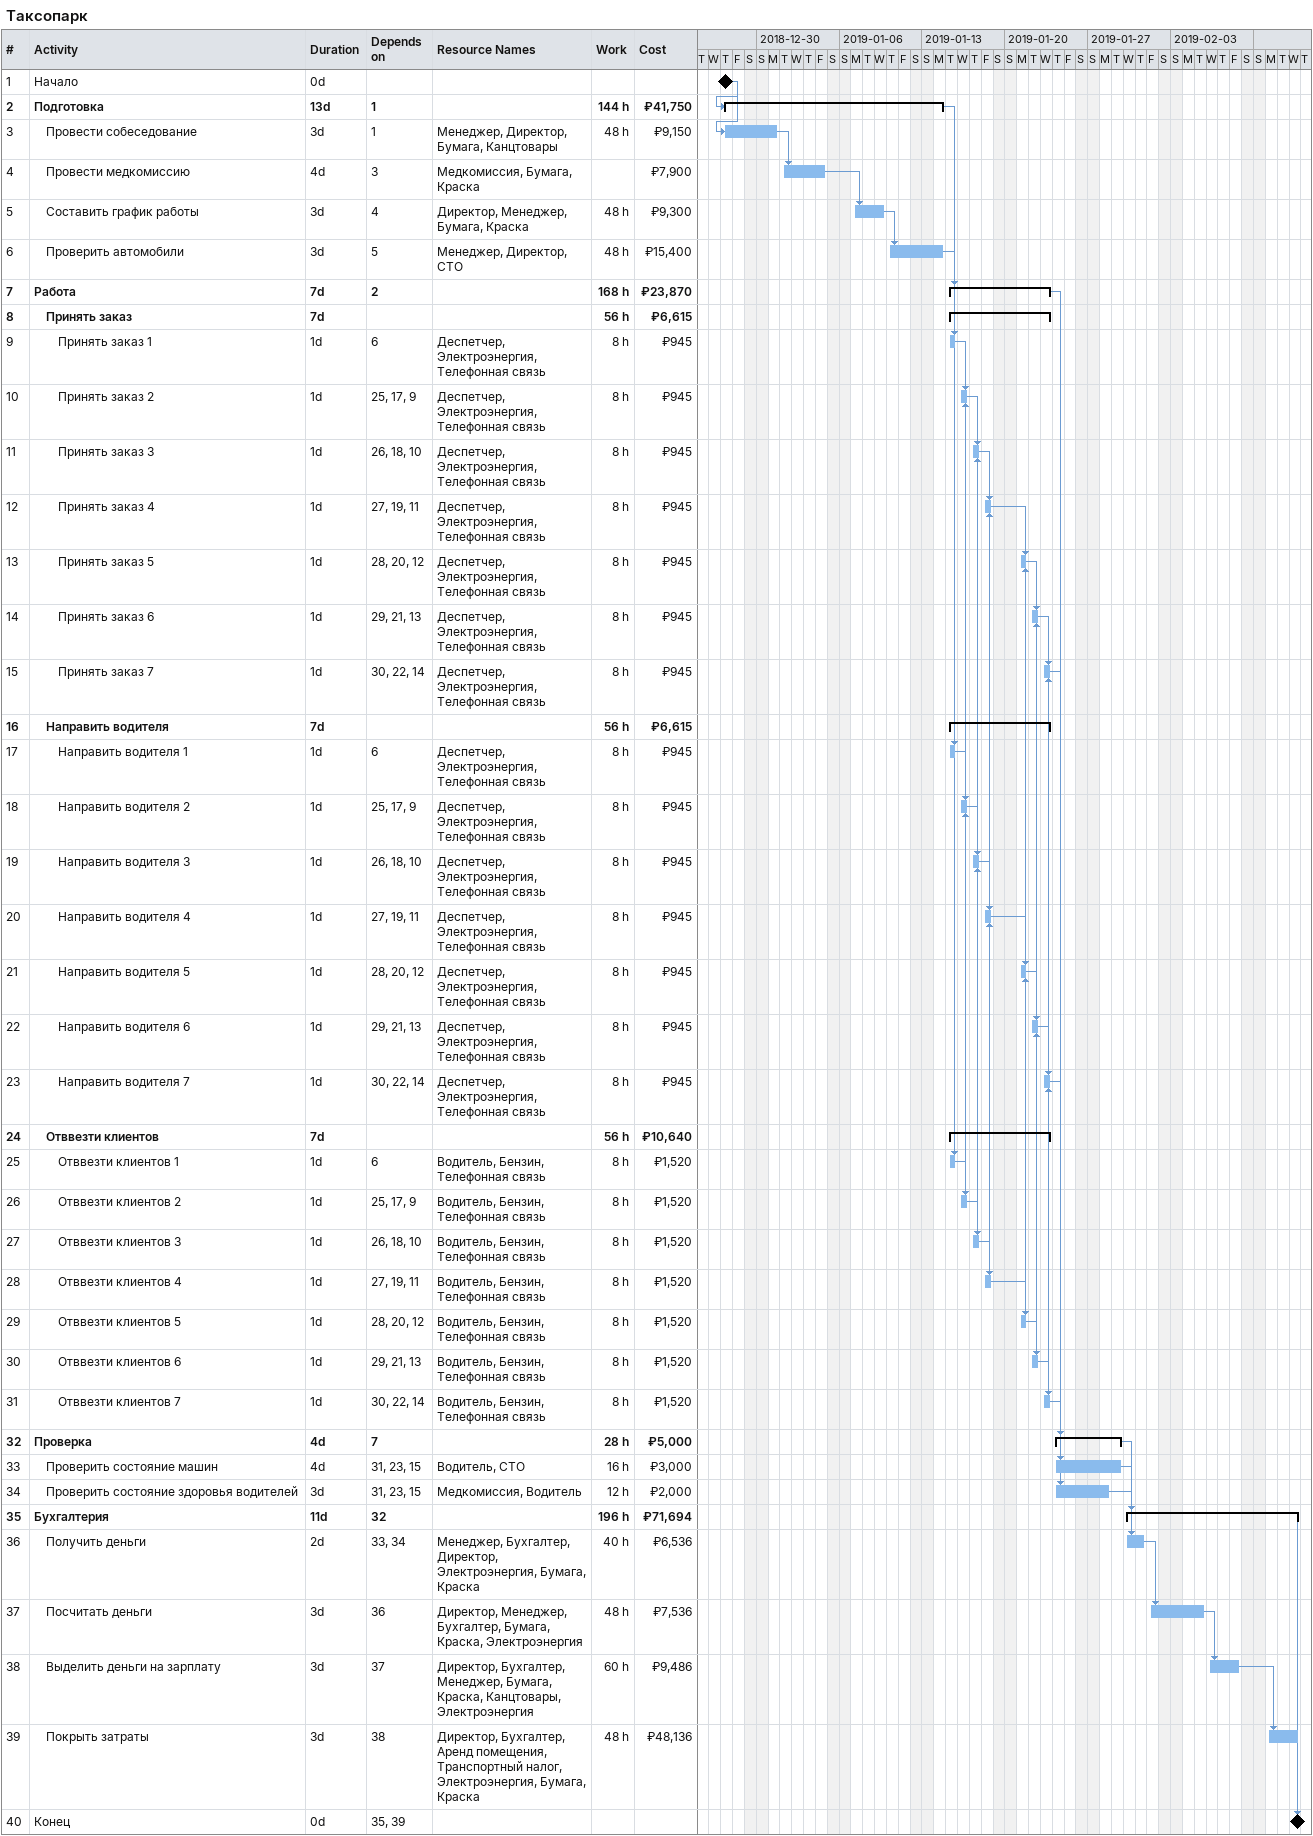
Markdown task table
Таксопарк

| ID | Level | Task | Duration | Start | Finish | Predecessors | Resources | Work (h) | Cost (₽) |
|---|---|---|---|---|---|---|---|---|---|
| 1 | 1 | Начало | 0d | 2018-12-27 | 2018-12-27 |  |  |  |  |
| 2 | 1 | **Подготовка** | 13d | 2018-12-27 | 2019-01-14 | 1 |  | 144 | 41750 |
| 3 | 2 | Провести собеседование | 3d | 2018-12-27 | 2018-12-31 | 1 | Менеджер, Директор, Бумага, Канцтовары | 48 | 9150 |
| 4 | 2 | Провести медкомиссию | 4d | 2019-01-01 | 2019-01-04 | 3 | Медкомиссия, Бумага, Краска |  | 7900 |
| 5 | 2 | Составить график работы | 3d | 2019-01-07 | 2019-01-09 | 4 | Директор, Менеджер, Бумага, Краска | 48 | 9300 |
| 6 | 2 | Проверить автомобили | 3d | 2019-01-10 | 2019-01-14 | 5 | Менеджер, Директор, СТО | 48 | 15400 |
| 7 | 1 | **Работа** | 7d | 2019-01-15 | 2019-01-23 | 2 |  | 168 | 23870 |
| 8 | 2 | **Принять заказ** | 7d | 2019-01-15 | 2019-01-23 |  |  | 56 | 6615 |
| 9 | 3 | Принять заказ 1 | 1d | 2019-01-15 | 2019-01-15 | 6 | Деспетчер, Электроэнергия, Телефонная связь | 8 | 945 |
| 10 | 3 | Принять заказ 2 | 1d | 2019-01-16 | 2019-01-16 | 25, 17, 9 | Деспетчер, Электроэнергия, Телефонная связь | 8 | 945 |
| 11 | 3 | Принять заказ 3 | 1d | 2019-01-17 | 2019-01-17 | 26, 18, 10 | Деспетчер, Электроэнергия, Телефонная связь | 8 | 945 |
| 12 | 3 | Принять заказ 4 | 1d | 2019-01-18 | 2019-01-18 | 27, 19, 11 | Деспетчер, Электроэнергия, Телефонная связь | 8 | 945 |
| 13 | 3 | Принять заказ 5 | 1d | 2019-01-21 | 2019-01-21 | 28, 20, 12 | Деспетчер, Электроэнергия, Телефонная связь | 8 | 945 |
| 14 | 3 | Принять заказ 6 | 1d | 2019-01-22 | 2019-01-22 | 29, 21, 13 | Деспетчер, Электроэнергия, Телефонная связь | 8 | 945 |
| 15 | 3 | Принять заказ 7 | 1d | 2019-01-23 | 2019-01-23 | 30, 22, 14 | Деспетчер, Электроэнергия, Телефонная связь | 8 | 945 |
| 16 | 2 | **Направить водителя** | 7d | 2019-01-15 | 2019-01-23 |  |  | 56 | 6615 |
| 17 | 3 | Направить водителя 1 | 1d | 2019-01-15 | 2019-01-15 | 6 | Деспетчер, Электроэнергия, Телефонная связь | 8 | 945 |
| 18 | 3 | Направить водителя 2 | 1d | 2019-01-16 | 2019-01-16 | 25, 17, 9 | Деспетчер, Электроэнергия, Телефонная связь | 8 | 945 |
| 19 | 3 | Направить водителя 3 | 1d | 2019-01-17 | 2019-01-17 | 26, 18, 10 | Деспетчер, Электроэнергия, Телефонная связь | 8 | 945 |
| 20 | 3 | Направить водителя 4 | 1d | 2019-01-18 | 2019-01-18 | 27, 19, 11 | Деспетчер, Электроэнергия, Телефонная связь | 8 | 945 |
| 21 | 3 | Направить водителя 5 | 1d | 2019-01-21 | 2019-01-21 | 28, 20, 12 | Деспетчер, Электроэнергия, Телефонная связь | 8 | 945 |
| 22 | 3 | Направить водителя 6 | 1d | 2019-01-22 | 2019-01-22 | 29, 21, 13 | Деспетчер, Электроэнергия, Телефонная связь | 8 | 945 |
| 23 | 3 | Направить водителя 7 | 1d | 2019-01-23 | 2019-01-23 | 30, 22, 14 | Деспетчер, Электроэнергия, Телефонная связь | 8 | 945 |
| 24 | 2 | **Отввезти клиентов** | 7d | 2019-01-15 | 2019-01-23 |  |  | 56 | 10640 |
| 25 | 3 | Отввезти клиентов 1 | 1d | 2019-01-15 | 2019-01-15 | 6 | Водитель, Бензин, Телефонная связь | 8 | 1520 |
| 26 | 3 | Отввезти клиентов 2 | 1d | 2019-01-16 | 2019-01-16 | 25, 17, 9 | Водитель, Бензин, Телефонная связь | 8 | 1520 |
| 27 | 3 | Отввезти клиентов 3 | 1d | 2019-01-17 | 2019-01-17 | 26, 18, 10 | Водитель, Бензин, Телефонная связь | 8 | 1520 |
| 28 | 3 | Отввезти клиентов 4 | 1d | 2019-01-18 | 2019-01-18 | 27, 19, 11 | Водитель, Бензин, Телефонная связь | 8 | 1520 |
| 29 | 3 | Отввезти клиентов 5 | 1d | 2019-01-21 | 2019-01-21 | 28, 20, 12 | Водитель, Бензин, Телефонная связь | 8 | 1520 |
| 30 | 3 | Отввезти клиентов 6 | 1d | 2019-01-22 | 2019-01-22 | 29, 21, 13 | Водитель, Бензин, Телефонная связь | 8 | 1520 |
| 31 | 3 | Отввезти клиентов 7 | 1d | 2019-01-23 | 2019-01-23 | 30, 22, 14 | Водитель, Бензин, Телефонная связь | 8 | 1520 |
| 32 | 1 | **Проверка** | 4d | 2019-01-24 | 2019-01-29 | 7 |  | 28 | 5000 |
| 33 | 2 | Проверить состояние машин | 4d | 2019-01-24 | 2019-01-29 | 31, 23, 15 | Водитель, СТО | 16 | 3000 |
| 34 | 2 | Проверить состояние здоровья водителей | 3d | 2019-01-24 | 2019-01-28 | 31, 23, 15 | Медкомиссия, Водитель | 12 | 2000 |
| 35 | 1 | **Бухгалтерия** | 11d | 2019-01-30 | 2019-02-13 | 32 |  | 196 | 71694 |
| 36 | 2 | Получить деньги | 2d | 2019-01-30 | 2019-01-31 | 33, 34 | Менеджер, Бухгалтер, Директор, Электроэнергия, Бумага, Краска | 40 | 6536 |
| 37 | 2 | Посчитать деньги | 3d | 2019-02-01 | 2019-02-05 | 36 | Директор, Менеджер, Бухгалтер, Бумага, Краска, Электроэнергия | 48 | 7536 |
| 38 | 2 | Выделить деньги на зарплату | 3d | 2019-02-06 | 2019-02-08 | 37 | Директор, Бухгалтер, Менеджер, Бумага, Краска, Канцтовары, Электроэнергия | 60 | 9486 |
| 39 | 2 | Покрыть затраты | 3d | 2019-02-11 | 2019-02-13 | 38 | Директор, Бухгалтер, Аренд помещения, Транспортный налог, Электроэнергия, Бумага, Краска | 48 | 48136 |
| 40 | 1 | Конец | 0d | 2019-02-13 | 2019-02-13 | 35, 39 |  |  |  |
